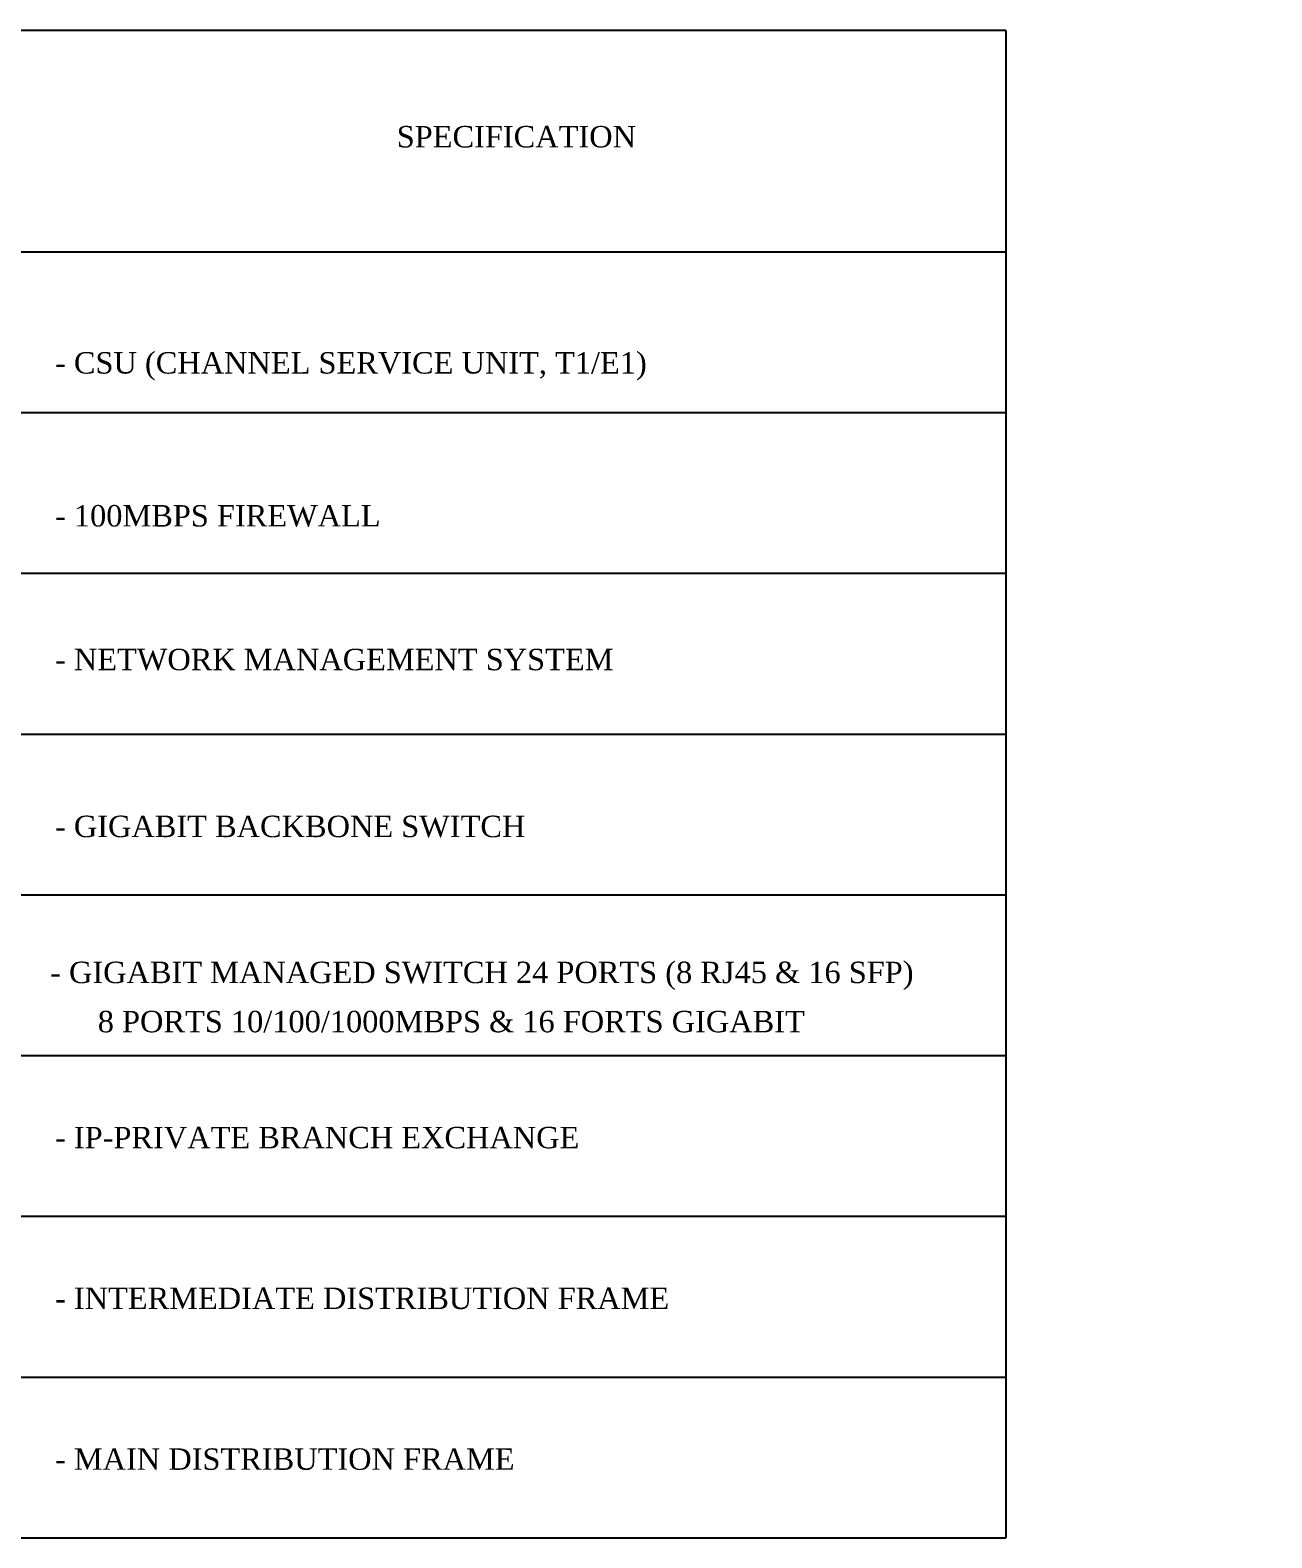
# Model space of a CAD drawing. Extents: x -5343388 to 7033982, y -486386 to 188356.
# Drawn here: x 556330 to 579500, y -280022 to -251887 of the extents above; entities that cross this region are included whole.
import ezdxf
from ezdxf.enums import TextEntityAlignment as Align

# ---------------------------------------------------------------- set-up
doc = ezdxf.new("R2010")
doc.units = 0
doc.header["$MEASUREMENT"] = 0
doc.linetypes.add('DASHED2', pattern=[0.375, 0.25, -0.125])
doc.styles.add('NKB1', font='vntimeh.shx', dxfattribs={"width": 0.7, "height": 400})

msp = doc.modelspace()

# ---------------------------------------------------------------- linework, layer by layer
at = {"linetype": 'DASHED2'}
for p, q in [((551282.49107, -251886.87961), (574537.07658, -251886.87961)), ((574537.07658, -251886.87961), (574537.07658, -280021.61669)), ((574537.07658, -254886.87961), (574537.07658, -280021.61669)), ((551282.49107, -256021.61669), (574537.07658, -256021.61669)), ((551282.49107, -259021.61669), (574537.07658, -259021.61669)), ((551282.49107, -262021.61669), (574537.07658, -262021.61669)), ((551282.49107, -262021.61669), (574537.07658, -262021.61669)), ((551282.49107, -265021.61669), (574537.07658, -265021.61669)), ((551282.49107, -265021.61669), (574537.07658, -265021.61669)), ((551282.49107, -268021.61669), (574537.07658, -268021.61669)), ((551282.49107, -268021.61669), (574537.07658, -268021.61669)), ((551282.49107, -271021.61669), (574537.07658, -271021.61669)), ((551282.49107, -271021.61669), (574537.07658, -271021.61669)), ((551282.49107, -271021.61669), (574537.07658, -271021.61669)), ((551282.49107, -274021.61669), (574537.07658, -274021.61669)), ((551282.49107, -277021.61669), (574537.07658, -277021.61669)), ((551282.49107, -280021.61669), (574537.07658, -280021.61669))]:
    msp.add_line(p, q, dxfattribs=at)

# ---------------------------------------------------------------- texts
at = {"linetype": 'DASHED2', "style": 'NKB1'}
msp.add_text('Specification', height=400, dxfattribs=at).set_placement((565402.34372, -253875.57112), align=Align.MIDDLE)
for s, p in [('- CSU (Channel Service Unit, T1/E1)', (556793.66628, -258295.07604, -126.83211)), ('- 100Mbps Firewall', (556793.66628, -261149.04916, -126.83211)), ('- Network Management System', (556793.66628, -263830.91023, -126.83211)), ('- Gigabit Backbone Switch', (556793.66628, -266945.38569, -126.83211)), ('- gigabit managed switch 24 ports (8 rj45 & 16 sfp)', (556702.43473, -269669.94226, -126.83211)), ('8 ports 10/100/1000mbps & 16 forts gigabit', (557591.2424, -270587.70404, -126.83211)), ('- IP-PRIVATE BRANCH EXCHANGE', (556793.66628, -272752.0225, -126.83211)), ('- INTERMEDIATE DISTRIBUTION FRAME', (556793.66628, -275752.0225, -126.83211)), ('- MAIN DISTRIBUTION FRAME', (556793.66628, -278752.0225, -126.83211))]:
    msp.add_text(s, height=400, dxfattribs=at).set_placement(p)

doc.saveas('drawing.dxf')
